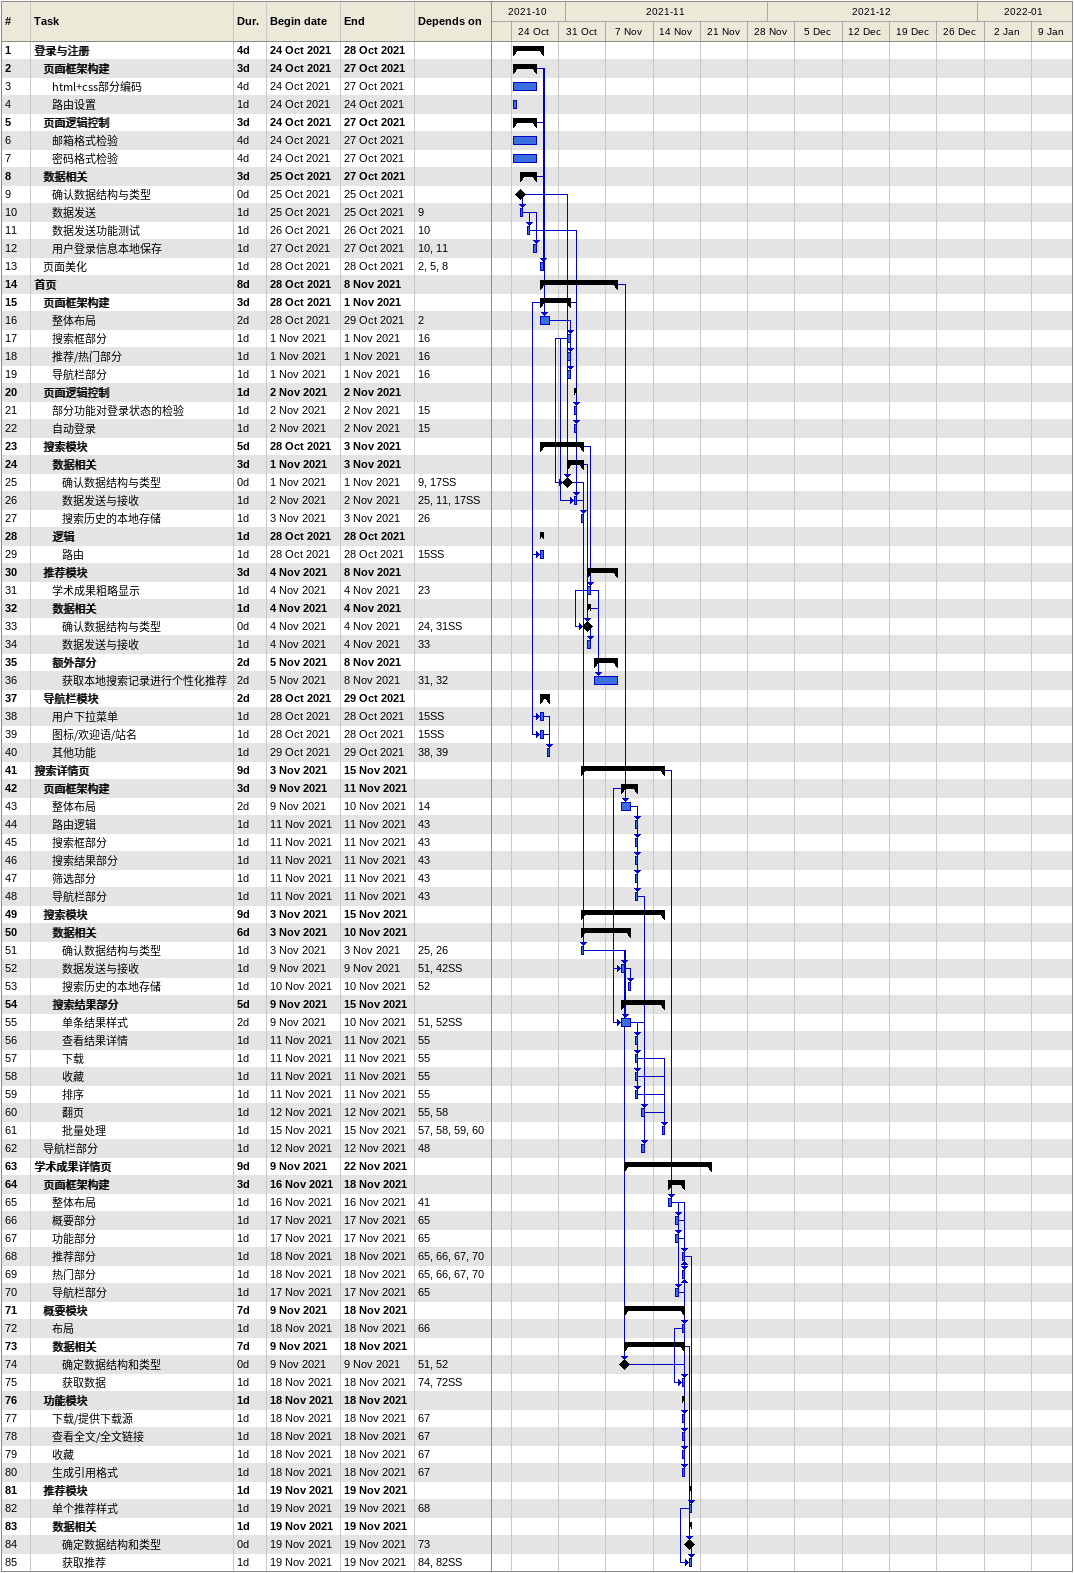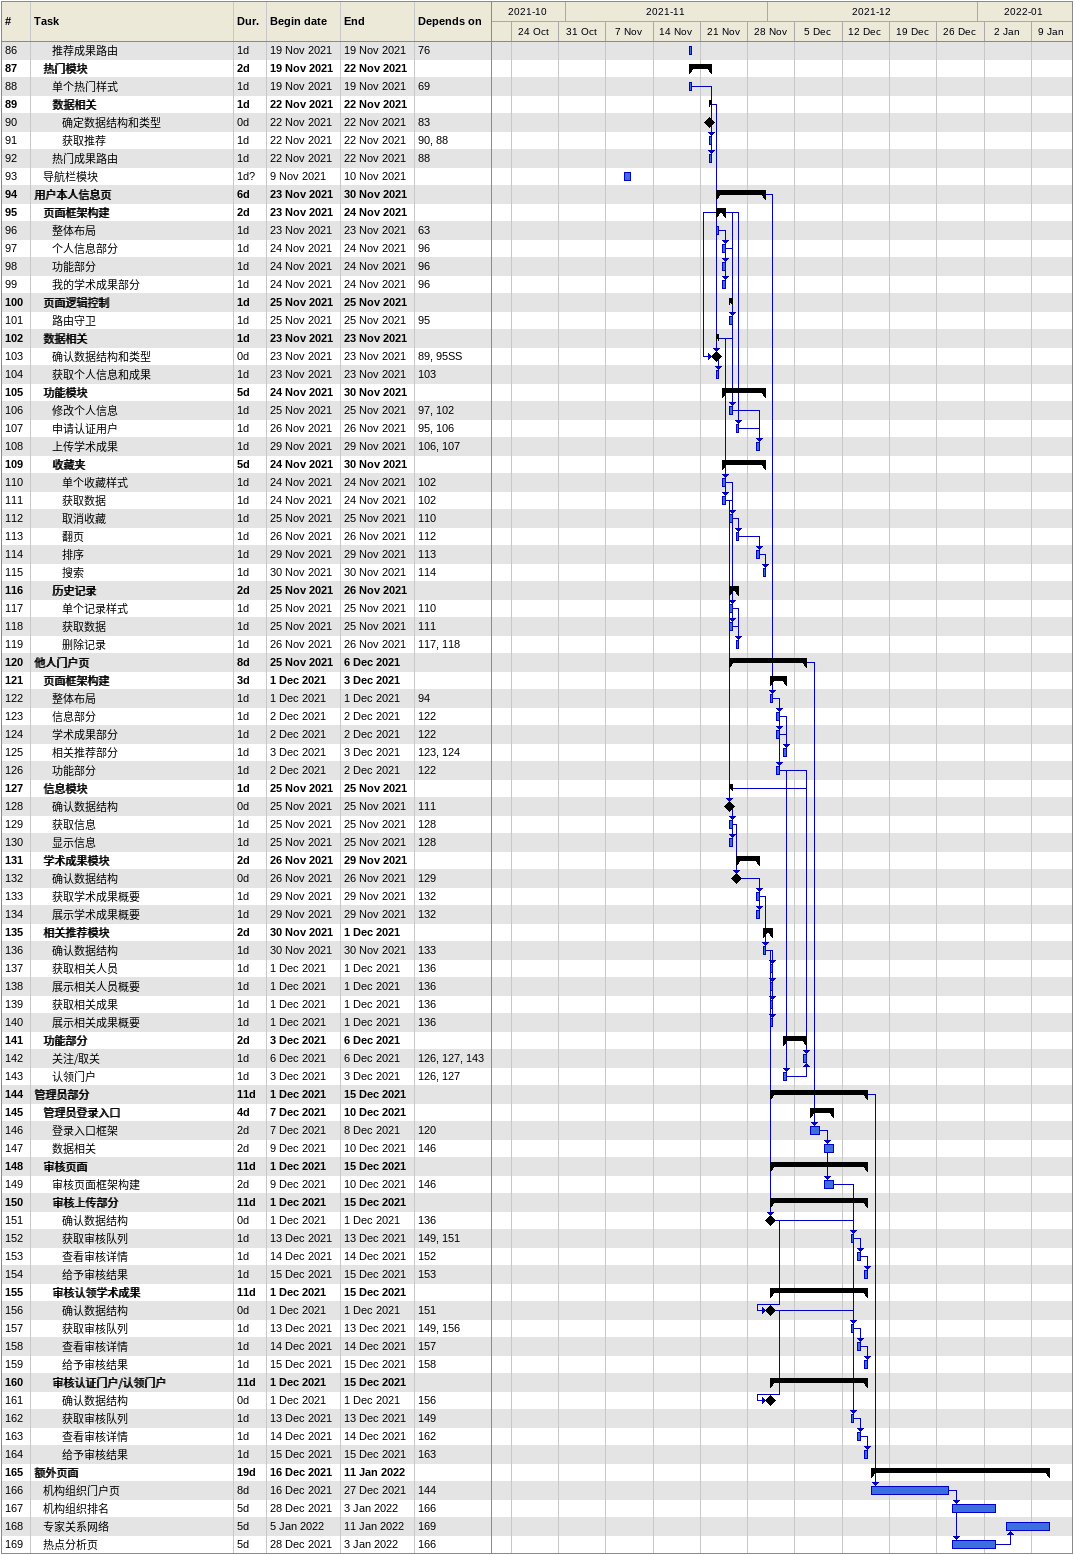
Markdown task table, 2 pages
| ID | Level | Task | Duration | Start | Finish | Predecessors |
|---|---|---|---|---|---|---|
| 1 | 1 | **登录与注册** | 4d | 2021-10-24 | 2021-10-28 |  |
| 2 | 2 | **页面框架构建** | 3d | 2021-10-24 | 2021-10-27 |  |
| 3 | 3 | html+css部分编码 | 4d | 2021-10-24 | 2021-10-27 |  |
| 4 | 3 | 路由设置 | 1d | 2021-10-24 | 2021-10-24 |  |
| 5 | 2 | **页面逻辑控制** | 3d | 2021-10-24 | 2021-10-27 |  |
| 6 | 3 | 邮箱格式检验 | 4d | 2021-10-24 | 2021-10-27 |  |
| 7 | 3 | 密码格式检验 | 4d | 2021-10-24 | 2021-10-27 |  |
| 8 | 2 | **数据相关** | 3d | 2021-10-25 | 2021-10-27 |  |
| 9 | 3 | 确认数据结构与类型 | 0d | 2021-10-25 | 2021-10-25 |  |
| 10 | 3 | 数据发送 | 1d | 2021-10-25 | 2021-10-25 | 9 |
| 11 | 3 | 数据发送功能测试 | 1d | 2021-10-26 | 2021-10-26 | 10 |
| 12 | 3 | 用户登录信息本地保存 | 1d | 2021-10-27 | 2021-10-27 | 10, 11 |
| 13 | 2 | 页面美化 | 1d | 2021-10-28 | 2021-10-28 | 2, 5, 8 |
| 14 | 1 | **首页** | 8d | 2021-10-28 | 2021-11-08 |  |
| 15 | 2 | **页面框架构建** | 3d | 2021-10-28 | 2021-11-01 |  |
| 16 | 3 | 整体布局 | 2d | 2021-10-28 | 2021-10-29 | 2 |
| 17 | 3 | 搜索框部分 | 1d | 2021-11-01 | 2021-11-01 | 16 |
| 18 | 3 | 推荐/热门部分 | 1d | 2021-11-01 | 2021-11-01 | 16 |
| 19 | 3 | 导航栏部分 | 1d | 2021-11-01 | 2021-11-01 | 16 |
| 20 | 2 | **页面逻辑控制** | 1d | 2021-11-02 | 2021-11-02 |  |
| 21 | 3 | 部分功能对登录状态的检验 | 1d | 2021-11-02 | 2021-11-02 | 15 |
| 22 | 3 | 自动登录 | 1d | 2021-11-02 | 2021-11-02 | 15 |
| 23 | 2 | **搜索模块** | 5d | 2021-10-28 | 2021-11-03 |  |
| 24 | 3 | **数据相关** | 3d | 2021-11-01 | 2021-11-03 |  |
| 25 | 4 | 确认数据结构与类型 | 0d | 2021-11-01 | 2021-11-01 | 9, 17SS |
| 26 | 4 | 数据发送与接收 | 1d | 2021-11-02 | 2021-11-02 | 25, 11, 17SS |
| 27 | 4 | 搜索历史的本地存储 | 1d | 2021-11-03 | 2021-11-03 | 26 |
| 28 | 3 | **逻辑** | 1d | 2021-10-28 | 2021-10-28 |  |
| 29 | 4 | 路由 | 1d | 2021-10-28 | 2021-10-28 | 15SS |
| 30 | 2 | **推荐模块** | 3d | 2021-11-04 | 2021-11-08 |  |
| 31 | 3 | 学术成果粗略显示 | 1d | 2021-11-04 | 2021-11-04 | 23 |
| 32 | 3 | **数据相关** | 1d | 2021-11-04 | 2021-11-04 |  |
| 33 | 4 | 确认数据结构与类型 | 0d | 2021-11-04 | 2021-11-04 | 24, 31SS |
| 34 | 4 | 数据发送与接收 | 1d | 2021-11-04 | 2021-11-04 | 33 |
| 35 | 3 | **额外部分** | 2d | 2021-11-05 | 2021-11-08 |  |
| 36 | 4 | 获取本地搜索记录进行个性化推荐 | 2d | 2021-11-05 | 2021-11-08 | 31, 32 |
| 37 | 2 | **导航栏模块** | 2d | 2021-10-28 | 2021-10-29 |  |
| 38 | 3 | 用户下拉菜单 | 1d | 2021-10-28 | 2021-10-28 | 15SS |
| 39 | 3 | 图标/欢迎语/站名 | 1d | 2021-10-28 | 2021-10-28 | 15SS |
| 40 | 3 | 其他功能 | 1d | 2021-10-29 | 2021-10-29 | 38, 39 |
| 41 | 1 | **搜索详情页** | 9d | 2021-11-03 | 2021-11-15 |  |
| 42 | 2 | **页面框架构建** | 3d | 2021-11-09 | 2021-11-11 |  |
| 43 | 3 | 整体布局 | 2d | 2021-11-09 | 2021-11-10 | 14 |
| 44 | 3 | 路由逻辑 | 1d | 2021-11-11 | 2021-11-11 | 43 |
| 45 | 3 | 搜索框部分 | 1d | 2021-11-11 | 2021-11-11 | 43 |
| 46 | 3 | 搜索结果部分 | 1d | 2021-11-11 | 2021-11-11 | 43 |
| 47 | 3 | 筛选部分 | 1d | 2021-11-11 | 2021-11-11 | 43 |
| 48 | 3 | 导航栏部分 | 1d | 2021-11-11 | 2021-11-11 | 43 |
| 49 | 2 | **搜索模块** | 9d | 2021-11-03 | 2021-11-15 |  |
| 50 | 3 | **数据相关** | 6d | 2021-11-03 | 2021-11-10 |  |
| 51 | 4 | 确认数据结构与类型 | 1d | 2021-11-03 | 2021-11-03 | 25, 26 |
| 52 | 4 | 数据发送与接收 | 1d | 2021-11-09 | 2021-11-09 | 51, 42SS |
| 53 | 4 | 搜索历史的本地存储 | 1d | 2021-11-10 | 2021-11-10 | 52 |
| 54 | 3 | **搜索结果部分** | 5d | 2021-11-09 | 2021-11-15 |  |
| 55 | 4 | 单条结果样式 | 2d | 2021-11-09 | 2021-11-10 | 51, 52SS |
| 56 | 4 | 查看结果详情 | 1d | 2021-11-11 | 2021-11-11 | 55 |
| 57 | 4 | 下载 | 1d | 2021-11-11 | 2021-11-11 | 55 |
| 58 | 4 | 收藏 | 1d | 2021-11-11 | 2021-11-11 | 55 |
| 59 | 4 | 排序 | 1d | 2021-11-11 | 2021-11-11 | 55 |
| 60 | 4 | 翻页 | 1d | 2021-11-12 | 2021-11-12 | 55, 58 |
| 61 | 4 | 批量处理 | 1d | 2021-11-15 | 2021-11-15 | 57, 58, 59, 60 |
| 62 | 2 | 导航栏部分 | 1d | 2021-11-12 | 2021-11-12 | 48 |
| 63 | 1 | **学术成果详情页** | 9d | 2021-11-09 | 2021-11-22 |  |
| 64 | 2 | **页面框架构建** | 3d | 2021-11-16 | 2021-11-18 |  |
| 65 | 3 | 整体布局 | 1d | 2021-11-16 | 2021-11-16 | 41 |
| 66 | 3 | 概要部分 | 1d | 2021-11-17 | 2021-11-17 | 65 |
| 67 | 3 | 功能部分 | 1d | 2021-11-17 | 2021-11-17 | 65 |
| 68 | 3 | 推荐部分 | 1d | 2021-11-18 | 2021-11-18 | 65, 66, 67, 70 |
| 69 | 3 | 热门部分 | 1d | 2021-11-18 | 2021-11-18 | 65, 66, 67, 70 |
| 70 | 3 | 导航栏部分 | 1d | 2021-11-17 | 2021-11-17 | 65 |
| 71 | 2 | **概要模块** | 7d | 2021-11-09 | 2021-11-18 |  |
| 72 | 3 | 布局 | 1d | 2021-11-18 | 2021-11-18 | 66 |
| 73 | 3 | **数据相关** | 7d | 2021-11-09 | 2021-11-18 |  |
| 74 | 4 | 确定数据结构和类型 | 0d | 2021-11-09 | 2021-11-09 | 51, 52 |
| 75 | 4 | 获取数据 | 1d | 2021-11-18 | 2021-11-18 | 74, 72SS |
| 76 | 2 | **功能模块** | 1d | 2021-11-18 | 2021-11-18 |  |
| 77 | 3 | 下载/提供下载源 | 1d | 2021-11-18 | 2021-11-18 | 67 |
| 78 | 3 | 查看全文/全文链接 | 1d | 2021-11-18 | 2021-11-18 | 67 |
| 79 | 3 | 收藏 | 1d | 2021-11-18 | 2021-11-18 | 67 |
| 80 | 3 | 生成引用格式 | 1d | 2021-11-18 | 2021-11-18 | 67 |
| 81 | 2 | **推荐模块** | 1d | 2021-11-19 | 2021-11-19 |  |
| 82 | 3 | 单个推荐样式 | 1d | 2021-11-19 | 2021-11-19 | 68 |
| 83 | 3 | **数据相关** | 1d | 2021-11-19 | 2021-11-19 |  |
| 84 | 4 | 确定数据结构和类型 | 0d | 2021-11-19 | 2021-11-19 | 73 |
| 85 | 4 | 获取推荐 | 1d | 2021-11-19 | 2021-11-19 | 84, 82SS |
| 86 | 3 | 推荐成果路由 | 1d | 2021-11-19 | 2021-11-19 | 76 |
| 87 | 2 | **热门模块** | 2d | 2021-11-19 | 2021-11-22 |  |
| 88 | 3 | 单个热门样式 | 1d | 2021-11-19 | 2021-11-19 | 69 |
| 89 | 3 | **数据相关** | 1d | 2021-11-22 | 2021-11-22 |  |
| 90 | 4 | 确定数据结构和类型 | 0d | 2021-11-22 | 2021-11-22 | 83 |
| 91 | 4 | 获取推荐 | 1d | 2021-11-22 | 2021-11-22 | 90, 88 |
| 92 | 3 | 热门成果路由 | 1d | 2021-11-22 | 2021-11-22 | 88 |
| 93 | 2 | 导航栏模块 | 1d? | 2021-11-09 | 2021-11-10 |  |
| 94 | 1 | **用户本人信息页** | 6d | 2021-11-23 | 2021-11-30 |  |
| 95 | 2 | **页面框架构建** | 2d | 2021-11-23 | 2021-11-24 |  |
| 96 | 3 | 整体布局 | 1d | 2021-11-23 | 2021-11-23 | 63 |
| 97 | 3 | 个人信息部分 | 1d | 2021-11-24 | 2021-11-24 | 96 |
| 98 | 3 | 功能部分 | 1d | 2021-11-24 | 2021-11-24 | 96 |
| 99 | 3 | 我的学术成果部分 | 1d | 2021-11-24 | 2021-11-24 | 96 |
| 100 | 2 | **页面逻辑控制** | 1d | 2021-11-25 | 2021-11-25 |  |
| 101 | 3 | 路由守卫 | 1d | 2021-11-25 | 2021-11-25 | 95 |
| 102 | 2 | **数据相关** | 1d | 2021-11-23 | 2021-11-23 |  |
| 103 | 3 | 确认数据结构和类型 | 0d | 2021-11-23 | 2021-11-23 | 89, 95SS |
| 104 | 3 | 获取个人信息和成果 | 1d | 2021-11-23 | 2021-11-23 | 103 |
| 105 | 2 | **功能模块** | 5d | 2021-11-24 | 2021-11-30 |  |
| 106 | 3 | 修改个人信息 | 1d | 2021-11-25 | 2021-11-25 | 97, 102 |
| 107 | 3 | 申请认证用户 | 1d | 2021-11-26 | 2021-11-26 | 95, 106 |
| 108 | 3 | 上传学术成果 | 1d | 2021-11-29 | 2021-11-29 | 106, 107 |
| 109 | 3 | **收藏夹** | 5d | 2021-11-24 | 2021-11-30 |  |
| 110 | 4 | 单个收藏样式 | 1d | 2021-11-24 | 2021-11-24 | 102 |
| 111 | 4 | 获取数据 | 1d | 2021-11-24 | 2021-11-24 | 102 |
| 112 | 4 | 取消收藏 | 1d | 2021-11-25 | 2021-11-25 | 110 |
| 113 | 4 | 翻页 | 1d | 2021-11-26 | 2021-11-26 | 112 |
| 114 | 4 | 排序 | 1d | 2021-11-29 | 2021-11-29 | 113 |
| 115 | 4 | 搜索 | 1d | 2021-11-30 | 2021-11-30 | 114 |
| 116 | 3 | **历史记录** | 2d | 2021-11-25 | 2021-11-26 |  |
| 117 | 4 | 单个记录样式 | 1d | 2021-11-25 | 2021-11-25 | 110 |
| 118 | 4 | 获取数据 | 1d | 2021-11-25 | 2021-11-25 | 111 |
| 119 | 4 | 删除记录 | 1d | 2021-11-26 | 2021-11-26 | 117, 118 |
| 120 | 1 | **他人门户页** | 8d | 2021-11-25 | 2021-12-06 |  |
| 121 | 2 | **页面框架构建** | 3d | 2021-12-01 | 2021-12-03 |  |
| 122 | 3 | 整体布局 | 1d | 2021-12-01 | 2021-12-01 | 94 |
| 123 | 3 | 信息部分 | 1d | 2021-12-02 | 2021-12-02 | 122 |
| 124 | 3 | 学术成果部分 | 1d | 2021-12-02 | 2021-12-02 | 122 |
| 125 | 3 | 相关推荐部分 | 1d | 2021-12-03 | 2021-12-03 | 123, 124 |
| 126 | 3 | 功能部分 | 1d | 2021-12-02 | 2021-12-02 | 122 |
| 127 | 2 | **信息模块** | 1d | 2021-11-25 | 2021-11-25 |  |
| 128 | 3 | 确认数据结构 | 0d | 2021-11-25 | 2021-11-25 | 111 |
| 129 | 3 | 获取信息 | 1d | 2021-11-25 | 2021-11-25 | 128 |
| 130 | 3 | 显示信息 | 1d | 2021-11-25 | 2021-11-25 | 128 |
| 131 | 2 | **学术成果模块** | 2d | 2021-11-26 | 2021-11-29 |  |
| 132 | 3 | 确认数据结构 | 0d | 2021-11-26 | 2021-11-26 | 129 |
| 133 | 3 | 获取学术成果概要 | 1d | 2021-11-29 | 2021-11-29 | 132 |
| 134 | 3 | 展示学术成果概要 | 1d | 2021-11-29 | 2021-11-29 | 132 |
| 135 | 2 | **相关推荐模块** | 2d | 2021-11-30 | 2021-12-01 |  |
| 136 | 3 | 确认数据结构 | 1d | 2021-11-30 | 2021-11-30 | 133 |
| 137 | 3 | 获取相关人员 | 1d | 2021-12-01 | 2021-12-01 | 136 |
| 138 | 3 | 展示相关人员概要 | 1d | 2021-12-01 | 2021-12-01 | 136 |
| 139 | 3 | 获取相关成果 | 1d | 2021-12-01 | 2021-12-01 | 136 |
| 140 | 3 | 展示相关成果概要 | 1d | 2021-12-01 | 2021-12-01 | 136 |
| 141 | 2 | **功能部分** | 2d | 2021-12-03 | 2021-12-06 |  |
| 142 | 3 | 关注/取关 | 1d | 2021-12-06 | 2021-12-06 | 126, 127, 143 |
| 143 | 3 | 认领门户 | 1d | 2021-12-03 | 2021-12-03 | 126, 127 |
| 144 | 1 | **管理员部分** | 11d | 2021-12-01 | 2021-12-15 |  |
| 145 | 2 | **管理员登录入口** | 4d | 2021-12-07 | 2021-12-10 |  |
| 146 | 3 | 登录入口框架 | 2d | 2021-12-07 | 2021-12-08 | 120 |
| 147 | 3 | 数据相关 | 2d | 2021-12-09 | 2021-12-10 | 146 |
| 148 | 2 | **审核页面** | 11d | 2021-12-01 | 2021-12-15 |  |
| 149 | 3 | 审核页面框架构建 | 2d | 2021-12-09 | 2021-12-10 | 146 |
| 150 | 3 | **审核上传部分** | 11d | 2021-12-01 | 2021-12-15 |  |
| 151 | 4 | 确认数据结构 | 0d | 2021-12-01 | 2021-12-01 | 136 |
| 152 | 4 | 获取审核队列 | 1d | 2021-12-13 | 2021-12-13 | 149, 151 |
| 153 | 4 | 查看审核详情 | 1d | 2021-12-14 | 2021-12-14 | 152 |
| 154 | 4 | 给予审核结果 | 1d | 2021-12-15 | 2021-12-15 | 153 |
| 155 | 3 | **审核认领学术成果** | 11d | 2021-12-01 | 2021-12-15 |  |
| 156 | 4 | 确认数据结构 | 0d | 2021-12-01 | 2021-12-01 | 151 |
| 157 | 4 | 获取审核队列 | 1d | 2021-12-13 | 2021-12-13 | 149, 156 |
| 158 | 4 | 查看审核详情 | 1d | 2021-12-14 | 2021-12-14 | 157 |
| 159 | 4 | 给予审核结果 | 1d | 2021-12-15 | 2021-12-15 | 158 |
| 160 | 3 | **审核认证门户/认领门户** | 11d | 2021-12-01 | 2021-12-15 |  |
| 161 | 4 | 确认数据结构 | 0d | 2021-12-01 | 2021-12-01 | 156 |
| 162 | 4 | 获取审核队列 | 1d | 2021-12-13 | 2021-12-13 | 149 |
| 163 | 4 | 查看审核详情 | 1d | 2021-12-14 | 2021-12-14 | 162 |
| 164 | 4 | 给予审核结果 | 1d | 2021-12-15 | 2021-12-15 | 163 |
| 165 | 1 | **额外页面** | 19d | 2021-12-16 | 2022-01-11 |  |
| 166 | 2 | 机构组织门户页 | 8d | 2021-12-16 | 2021-12-27 | 144 |
| 167 | 2 | 机构组织排名 | 5d | 2021-12-28 | 2022-01-03 | 166 |
| 168 | 2 | 专家关系网络 | 5d | 2022-01-05 | 2022-01-11 | 169 |
| 169 | 2 | 热点分析页 | 5d | 2021-12-28 | 2022-01-03 | 166 |
